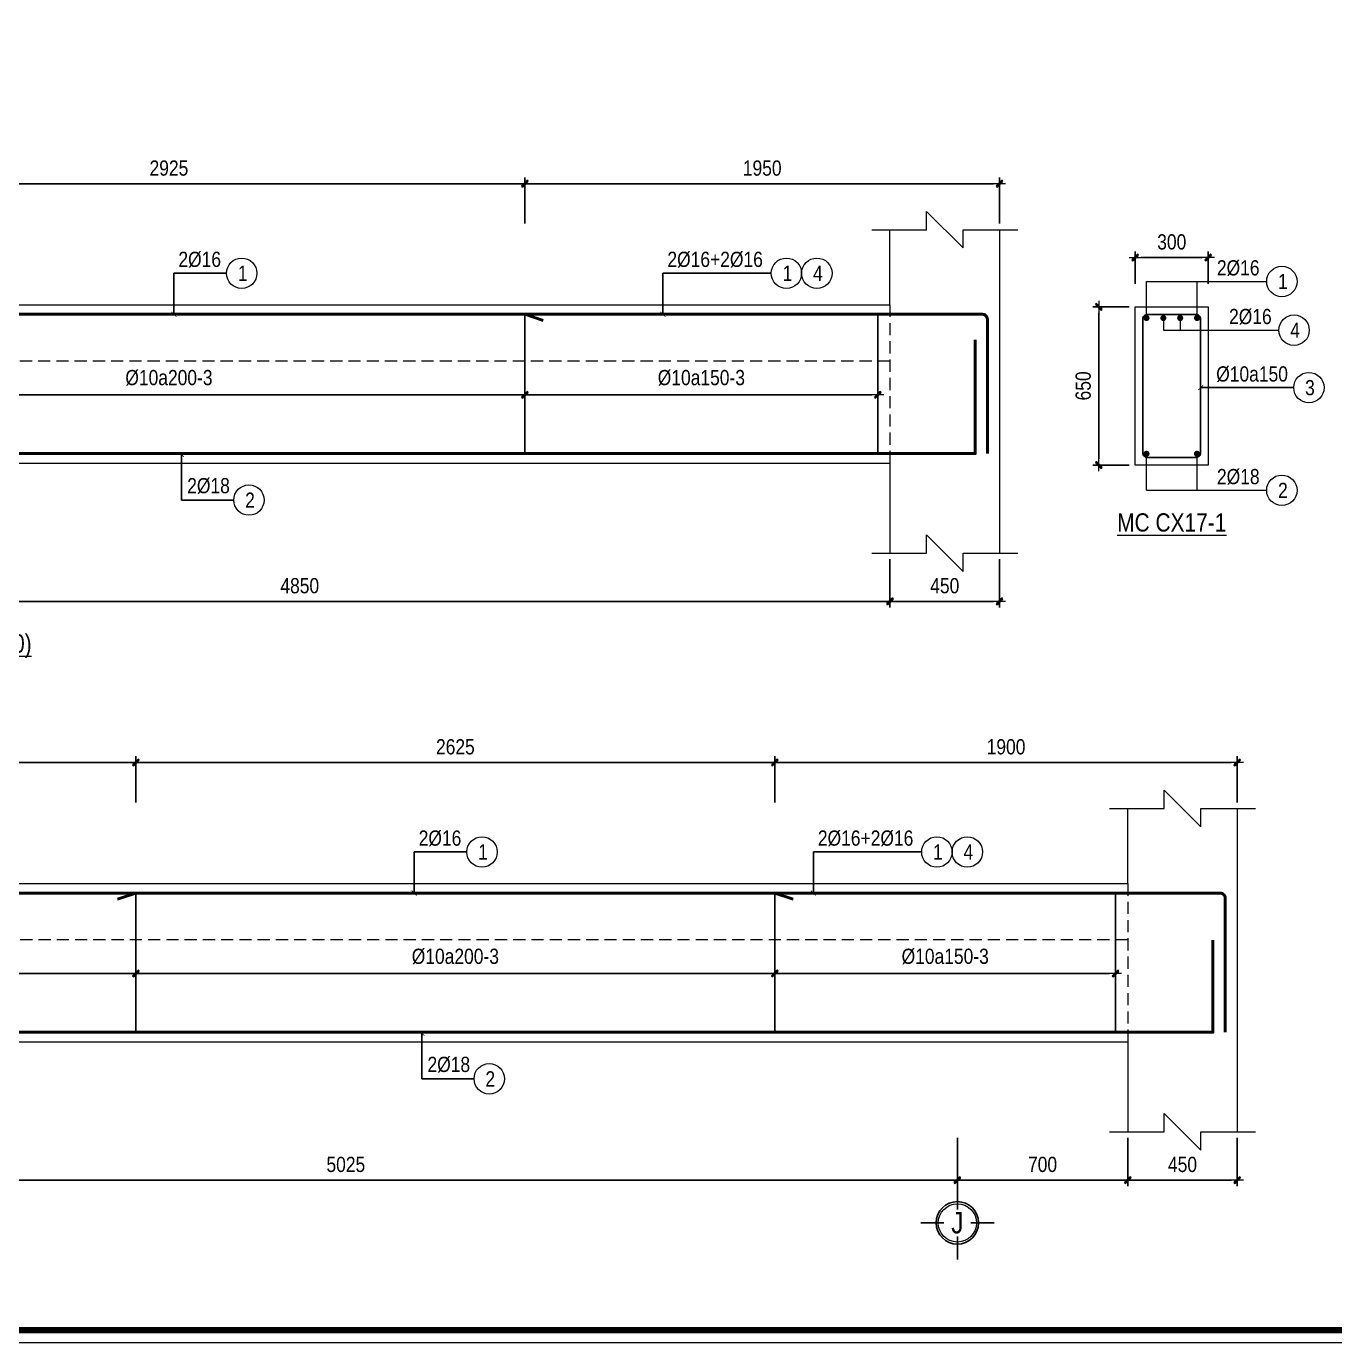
# Model space of a CAD drawing. Header units: millimetres. Extents: x 397144 to 8960116, y 345581 to 674207.
# Drawn here: x 4940909 to 4946285, y 602485 to 607892 of the extents above; entities that cross this region are included whole.
import ezdxf
from ezdxf.enums import TextEntityAlignment as Align
from ezdxf.xclip import XClip

# ---------------------------------------------------------------- set-up
doc = ezdxf.new("R2010")
doc.units = ezdxf.units.MM
doc.header["$XCLIPFRAME"] = 0
doc.header["$PDSIZE"] = -10
doc.linetypes.add('HIDDEN', pattern=[0.375, 0.25, -0.125])
doc.layers.get('0').update_dxf_attribs({"linetype": 'CONTINUOUS'})
doc.layers.get('Defpoints').update_dxf_attribs({"color": 12, "linetype": 'CONTINUOUS'})
for name, color, linetype, lineweight in [('2', 2, 'CONTINUOUS', 20), ('CDAI', 8, 'CONTINUOUS', 30), ('CTHEP', 2, 'CONTINUOUS', 50), ('DBAO', 3, 'CONTINUOUS', 20), ('DGIONG', 4, 'CONTINUOUS', 13), ('KTH', 150, 'CONTINUOUS', 5), ('Net khuat', 8, 'HIDDEN', 13), ('STICK', 1, 'CONTINUOUS', 9), ('TEXT', 7, 'CONTINUOUS', 15)]:
    doc.layers.add(name, color=color, linetype=linetype, lineweight=lineweight)
doc.layers.add('8', color=8, linetype='CONTINUOUS')
doc.styles.add('HELVECONDENSE', font='VHELVCN_0.TTF')
doc.styles.add('Star-HelCon', font='VHELVCN_0.TTF')
doc.styles.add('TTP-HelCon', font='VHELVCN_0.TTF')
doc.styles.add('VNI-HELVE-CONDENSE', font='VHELVCN_0.TTF')
doc.dimstyles.new('kc-25', dxfattribs={"dimtxt": 62.5, "dimasz": 20, "dimexe": 20, "dimexo": 50, "dimgap": 25, "dimtad": 3, "dimdec": 0, "dimzin": 0, "dimdsep": 46, "dimtxsty": 'VNI-HELVE-CONDENSE', "dimblk": 'DIM', "dimcen": 2.5, "dimclrd": 256, "dimclre": 154, "dimclrt": 7, "dimaunit": 1, "dimadec": 0, "dimazin": 0, "dimtfac": 1, "dimtdec": 0, "dimtix": 1, "dimtmove": 0, "dimatfit": 3, "dimldrblk": 'DOT', "dimfxl": 1, "dimtolj": 1, "dimtzin": 0, "dimarcsym": 0})
doc.dimstyles.new('TTP-25', dxfattribs={"dimscale": 25, "dimtxt": 2.5, "dimasz": 1, "dimexe": 1, "dimexo": 1, "dimgap": 0.09, "dimtad": 0, "dimdec": 4, "dimrnd": 5, "dimzin": 9, "dimdsep": 46, "dimtxsty": 'TTP-HelCon', "dimblk": 'Stick1', "dimcen": 0.09, "dimdle": 1.5, "dimclrd": 256, "dimclre": 256, "dimclrt": 7, "dimadec": 0, "dimazin": 0, "dimtfac": 1, "dimtdec": 4, "dimtmove": 0, "dimatfit": 3, "dimldrblk": '_ArchTick1', "dimfxl": 1, "dimtvp": 1, "dimtolj": 1, "dimtzin": 0, "dimarcsym": 0})

# ---------------------------------------------------------------- blocks, each defined once
blk = doc.blocks.new('Stick1')
at = {"layer": 'STICK'}
h = blk.add_hatch(color=256, dxfattribs=at)
edge = h.paths.add_edge_path()
edge.add_line((0.3, 0.5), (-0.5, -0.3))
edge.add_arc((-0.4, -0.4), 0.141, 135, 315)
edge.add_line((-0.3, -0.5), (0.5, 0.3))
edge.add_arc((0.4, 0.4), 0.141, 315, 495)
blk.add_line((1, 0), (-1, 0), dxfattribs=at)
blk.add_lwpolyline([(0.3, 0.5), (-0.5, -0.3, 1), (-0.3, -0.5), (0.5, 0.3, 1), (0.3, 0.5, 1)], format="xyb", dxfattribs=at)
blk = doc.blocks.new('*D586')
at = {"layer": 'Defpoints', "color": 0, "transparency": 16777216}
for p in [(4939709.7, 604868.4), (4939709.7, 604679.4), (4941359.7, 604679.4)]:
    blk.add_point(p, dxfattribs=at)
at = {"layer": 'KTH', "lineweight": -2, "transparency": 16777216}
for p, q in [((4939709.7, 604704.4), (4939709.7, 604893.4)), ((4941359.7, 604704.4), (4941359.7, 604893.4)), ((4941334.7, 604868.4), (4939734.7, 604868.4))]:
    blk.add_line(p, q, dxfattribs=at)
at = {"layer": 'KTH', "lineweight": -2, "transparency": 16777216, "xscale": 25, "yscale": 25, "zscale": 25, "rotation": 180}
blk.add_blockref('Stick1', (4939709.7, 604868.4), dxfattribs=at)
at = {"layer": 'KTH', "lineweight": -2, "transparency": 16777216, "xscale": 25, "yscale": 25, "zscale": 25}
blk.add_blockref('Stick1', (4941359.7, 604868.4), dxfattribs=at)
at = {"layer": 'KTH', "color": 7, "transparency": 16777216, "insert": (4940534.7, 604932.2), "char_height": 62.5, "attachment_point": 5, "style": 'TTP-HelCon'}
blk.add_mtext('\\A1;1650', dxfattribs=at)
blk = doc.blocks.new('_ArchTick1')
at = {"color": 0, "const_width": 3.81}
blk.add_lwpolyline([(-12.7, -12.7), (12.7, 12.7)], dxfattribs=at)
blk = doc.blocks.new('*D587')
at = {"layer": 'Defpoints', "color": 0, "transparency": 16777216}
for p in [(4943984.7, 604868.4), (4941359.7, 604679.4), (4943984.7, 604679.4)]:
    blk.add_point(p, dxfattribs=at)
at = {"layer": 'KTH', "lineweight": -2, "transparency": 16777216}
for p, q in [((4941359.7, 604704.4), (4941359.7, 604893.4)), ((4943984.7, 604704.4), (4943984.7, 604893.4)), ((4941384.7, 604868.4), (4943959.7, 604868.4))]:
    blk.add_line(p, q, dxfattribs=at)
at = {"layer": 'KTH', "lineweight": -2, "transparency": 16777216, "xscale": 25, "yscale": 25, "zscale": 25, "rotation": 180}
blk.add_blockref('Stick1', (4941359.7, 604868.4), dxfattribs=at)
at = {"layer": 'KTH', "lineweight": -2, "transparency": 16777216, "xscale": 25, "yscale": 25, "zscale": 25}
blk.add_blockref('Stick1', (4943984.7, 604868.4), dxfattribs=at)
at = {"layer": 'KTH', "color": 7, "transparency": 16777216, "insert": (4942672.2, 604932.2), "char_height": 62.5, "attachment_point": 5, "style": 'TTP-HelCon'}
blk.add_mtext('\\A1;2625', dxfattribs=at)
blk = doc.blocks.new('*D588')
at = {"layer": 'Defpoints', "color": 0, "transparency": 16777216}
for p in [(4945884.7, 604868.4), (4943984.7, 604679.4), (4945884.7, 604679.4)]:
    blk.add_point(p, dxfattribs=at)
at = {"layer": 'KTH', "lineweight": -2, "transparency": 16777216}
for p, q in [((4943984.7, 604704.4), (4943984.7, 604893.4)), ((4945884.7, 604704.4), (4945884.7, 604893.4)), ((4944009.7, 604868.4), (4945859.7, 604868.4))]:
    blk.add_line(p, q, dxfattribs=at)
at = {"layer": 'KTH', "lineweight": -2, "transparency": 16777216, "xscale": 25, "yscale": 25, "zscale": 25, "rotation": 180}
blk.add_blockref('Stick1', (4943984.7, 604868.4), dxfattribs=at)
at = {"layer": 'KTH', "lineweight": -2, "transparency": 16777216, "xscale": 25, "yscale": 25, "zscale": 25}
blk.add_blockref('Stick1', (4945884.7, 604868.4), dxfattribs=at)
at = {"layer": 'KTH', "color": 7, "transparency": 16777216, "insert": (4944934.7, 604932.2), "char_height": 62.5, "attachment_point": 5, "style": 'TTP-HelCon'}
blk.add_mtext('\\A1;1900', dxfattribs=at)
blk = doc.blocks.new('*D590')
at = {"layer": 'Defpoints', "color": 0, "transparency": 16777216}
for p in [(4939709.7, 603351), (4944734.7, 603271), (4939709.7, 603153)]:
    blk.add_point(p, dxfattribs=at)
at = {"layer": 'KTH', "lineweight": -2, "transparency": 16777216}
for p, q in [((4939709.7, 603326), (4939709.7, 603128)), ((4944734.7, 603246), (4944734.7, 603128)), ((4944709.7, 603153), (4939734.7, 603153))]:
    blk.add_line(p, q, dxfattribs=at)
at = {"layer": 'KTH', "lineweight": -2, "transparency": 16777216, "xscale": 25, "yscale": 25, "zscale": 25, "rotation": 180}
blk.add_blockref('Stick1', (4939709.7, 603153), dxfattribs=at)
at = {"layer": 'KTH', "lineweight": -2, "transparency": 16777216, "xscale": 25, "yscale": 25, "zscale": 25}
blk.add_blockref('Stick1', (4944734.7, 603153), dxfattribs=at)
at = {"layer": 'KTH', "color": 7, "transparency": 16777216, "insert": (4942222.2, 603216.9), "char_height": 62.5, "attachment_point": 5, "style": 'TTP-HelCon'}
blk.add_mtext('\\A1;5025', dxfattribs=at)
blk = doc.blocks.new('*D592')
at = {"layer": 'Defpoints', "color": 0, "transparency": 16777216}
for p in [(4944734.7, 603351), (4945434.7, 603351), (4944734.7, 603153)]:
    blk.add_point(p, dxfattribs=at)
at = {"layer": 'KTH', "lineweight": -2, "transparency": 16777216}
for p, q in [((4944734.7, 603326), (4944734.7, 603128)), ((4945434.7, 603326), (4945434.7, 603128)), ((4945409.7, 603153), (4944759.7, 603153))]:
    blk.add_line(p, q, dxfattribs=at)
at = {"layer": 'KTH', "lineweight": -2, "transparency": 16777216, "xscale": 25, "yscale": 25, "zscale": 25, "rotation": 180}
blk.add_blockref('Stick1', (4944734.7, 603153), dxfattribs=at)
at = {"layer": 'KTH', "lineweight": -2, "transparency": 16777216, "xscale": 25, "yscale": 25, "zscale": 25}
blk.add_blockref('Stick1', (4945434.7, 603153), dxfattribs=at)
at = {"layer": 'KTH', "color": 7, "transparency": 16777216, "insert": (4945084.7, 603216.9), "char_height": 62.5, "attachment_point": 5, "style": 'TTP-HelCon'}
blk.add_mtext('\\A1;700', dxfattribs=at)
blk = doc.blocks.new('*D593')
at = {"layer": 'Defpoints', "color": 0, "transparency": 16777216}
for p in [(4945434.7, 603351), (4945884.7, 603351), (4945884.7, 603153)]:
    blk.add_point(p, dxfattribs=at)
at = {"layer": 'KTH', "lineweight": -2, "transparency": 16777216}
for p, q in [((4945434.7, 603326), (4945434.7, 603128)), ((4945884.7, 603326), (4945884.7, 603128)), ((4945459.7, 603153), (4945859.7, 603153))]:
    blk.add_line(p, q, dxfattribs=at)
at = {"layer": 'KTH', "lineweight": -2, "transparency": 16777216, "xscale": 25, "yscale": 25, "zscale": 25, "rotation": 180}
blk.add_blockref('Stick1', (4945434.7, 603153), dxfattribs=at)
at = {"layer": 'KTH', "lineweight": -2, "transparency": 16777216, "xscale": 25, "yscale": 25, "zscale": 25}
blk.add_blockref('Stick1', (4945884.7, 603153), dxfattribs=at)
at = {"layer": 'KTH', "color": 7, "transparency": 16777216, "insert": (4945659.7, 603216.9), "char_height": 62.5, "attachment_point": 5, "style": 'TTP-HelCon'}
blk.add_mtext('\\A1;450', dxfattribs=at)
blk = doc.blocks.new('dau truc')
blk.add_circle((0, 0), 180)
at = {"layer": '8'}
for p, q in [((0, 127), (0, 345)), ((-127, 0), (-345, 0)), ((345, 0), (127, 0)), ((0, -345), (0, -127))]:
    blk.add_line(p, q, dxfattribs=at)
blk.add_circle((0, 0), 200, dxfattribs=at)
at = {"layer": 'TEXT', "style": 'HELVECONDENSE'}
blk.add_attdef('A', text='', height=233, dxfattribs=at).set_placement((0, 0), align=Align.MIDDLE)
blk = doc.blocks.new('*D595')
at = {"layer": 'Defpoints', "color": 0, "transparency": 16777216}
for p in [(4939607.9, 605727.9), (4944457.9, 605727.9), (4944457.9, 605529.9)]:
    blk.add_point(p, dxfattribs=at)
at = {"layer": 'KTH', "lineweight": -2, "transparency": 16777216}
for p, q in [((4939607.9, 605702.9), (4939607.9, 605504.9)), ((4944457.9, 605702.9), (4944457.9, 605504.9)), ((4939632.9, 605529.9), (4944432.9, 605529.9))]:
    blk.add_line(p, q, dxfattribs=at)
at = {"layer": 'KTH', "lineweight": -2, "transparency": 16777216, "xscale": 25, "yscale": 25, "zscale": 25, "rotation": 180}
blk.add_blockref('Stick1', (4939607.9, 605529.9), dxfattribs=at)
at = {"layer": 'KTH', "lineweight": -2, "transparency": 16777216, "xscale": 25, "yscale": 25, "zscale": 25}
blk.add_blockref('Stick1', (4944457.9, 605529.9), dxfattribs=at)
at = {"layer": 'KTH', "color": 7, "transparency": 16777216, "insert": (4942032.9, 605593.8), "char_height": 62.5, "attachment_point": 5, "style": 'TTP-HelCon'}
blk.add_mtext('\\A1;4850', dxfattribs=at)
blk = doc.blocks.new('*D597')
at = {"layer": 'Defpoints', "color": 0, "transparency": 16777216}
for p in [(4944457.9, 605727.9), (4944907.9, 605727.9), (4944457.9, 605529.9)]:
    blk.add_point(p, dxfattribs=at)
at = {"layer": 'KTH', "lineweight": -2, "transparency": 16777216}
for p, q in [((4944457.9, 605702.9), (4944457.9, 605504.9)), ((4944907.9, 605702.9), (4944907.9, 605504.9)), ((4944882.9, 605529.9), (4944482.9, 605529.9))]:
    blk.add_line(p, q, dxfattribs=at)
at = {"layer": 'KTH', "lineweight": -2, "transparency": 16777216, "xscale": 25, "yscale": 25, "zscale": 25, "rotation": 180}
blk.add_blockref('Stick1', (4944457.9, 605529.9), dxfattribs=at)
at = {"layer": 'KTH', "lineweight": -2, "transparency": 16777216, "xscale": 25, "yscale": 25, "zscale": 25}
blk.add_blockref('Stick1', (4944907.9, 605529.9), dxfattribs=at)
at = {"layer": 'KTH', "color": 7, "transparency": 16777216, "insert": (4944682.9, 605593.8), "char_height": 62.5, "attachment_point": 5, "style": 'TTP-HelCon'}
blk.add_mtext('\\A1;450', dxfattribs=at)
blk = doc.blocks.new('*D601')
at = {"layer": 'Defpoints', "color": 0, "transparency": 16777216}
for p in [(4940032.9, 607245.3), (4940032.9, 607056.3), (4942957.9, 607056.3)]:
    blk.add_point(p, dxfattribs=at)
at = {"layer": 'KTH', "lineweight": -2, "transparency": 16777216}
for p, q in [((4940032.9, 607081.3), (4940032.9, 607270.3)), ((4942957.9, 607081.3), (4942957.9, 607270.3)), ((4942932.9, 607245.3), (4940057.9, 607245.3))]:
    blk.add_line(p, q, dxfattribs=at)
at = {"layer": 'KTH', "lineweight": -2, "transparency": 16777216, "xscale": 25, "yscale": 25, "zscale": 25, "rotation": 180}
blk.add_blockref('Stick1', (4940032.9, 607245.3), dxfattribs=at)
at = {"layer": 'KTH', "lineweight": -2, "transparency": 16777216, "xscale": 25, "yscale": 25, "zscale": 25}
blk.add_blockref('Stick1', (4942957.9, 607245.3), dxfattribs=at)
at = {"layer": 'KTH', "color": 7, "transparency": 16777216, "insert": (4941495.4, 607309.1), "char_height": 62.5, "attachment_point": 5, "style": 'TTP-HelCon'}
blk.add_mtext('\\A1;2925', dxfattribs=at)
blk = doc.blocks.new('*D602')
at = {"layer": 'Defpoints', "color": 0, "transparency": 16777216}
for p in [(4942957.9, 607245.3), (4942957.9, 607056.3), (4944907.9, 607056.3)]:
    blk.add_point(p, dxfattribs=at)
at = {"layer": 'KTH', "lineweight": -2, "transparency": 16777216}
for p, q in [((4942957.9, 607081.3), (4942957.9, 607270.3)), ((4944907.9, 607081.3), (4944907.9, 607270.3)), ((4944882.9, 607245.3), (4942982.9, 607245.3))]:
    blk.add_line(p, q, dxfattribs=at)
at = {"layer": 'KTH', "lineweight": -2, "transparency": 16777216, "xscale": 25, "yscale": 25, "zscale": 25, "rotation": 180}
blk.add_blockref('Stick1', (4942957.9, 607245.3), dxfattribs=at)
at = {"layer": 'KTH', "lineweight": -2, "transparency": 16777216, "xscale": 25, "yscale": 25, "zscale": 25}
blk.add_blockref('Stick1', (4944907.9, 607245.3), dxfattribs=at)
at = {"layer": 'KTH', "color": 7, "transparency": 16777216, "insert": (4943932.9, 607309.1), "char_height": 62.5, "attachment_point": 5, "style": 'TTP-HelCon'}
blk.add_mtext('\\A1;1950', dxfattribs=at)
blk = doc.blocks.new('*D604')
at = {"layer": 'Defpoints', "color": 0, "transparency": 16777216}
for p in [(4942957.9, 606451.9), (4944407.9, 606447.9), (4942957.9, 606377.9)]:
    blk.add_point(p, dxfattribs=at)
at = {"layer": 'KTH', "lineweight": -2, "transparency": 16777216}
for p, q in [((4942957.9, 606426.9), (4942957.9, 606352.9)), ((4944407.9, 606422.9), (4944407.9, 606352.9)), ((4944382.9, 606377.9), (4942982.9, 606377.9))]:
    blk.add_line(p, q, dxfattribs=at)
at = {"layer": 'KTH', "lineweight": -2, "transparency": 16777216, "xscale": 25, "yscale": 25, "zscale": 25, "rotation": 180}
blk.add_blockref('Stick1', (4942957.9, 606377.9), dxfattribs=at)
at = {"layer": 'KTH', "lineweight": -2, "transparency": 16777216, "xscale": 25, "yscale": 25, "zscale": 25}
blk.add_blockref('Stick1', (4944407.9, 606377.9), dxfattribs=at)
at = {"layer": 'KTH', "color": 7, "transparency": 16777216, "insert": (4943682.9, 606447.8), "char_height": 62.5, "attachment_point": 5, "style": 'TTP-HelCon'}
blk.add_mtext('\\A1;Þ10a150-3', dxfattribs=at)
blk = doc.blocks.new('*D605')
at = {"layer": 'Defpoints', "color": 0, "transparency": 16777216}
for p in [(4940032.9, 606451.9), (4942957.9, 606451.9), (4942957.9, 606377.9)]:
    blk.add_point(p, dxfattribs=at)
at = {"layer": 'KTH', "lineweight": -2, "transparency": 16777216}
for p, q in [((4940032.9, 606426.9), (4940032.9, 606352.9)), ((4942957.9, 606426.9), (4942957.9, 606352.9)), ((4940057.9, 606377.9), (4942932.9, 606377.9))]:
    blk.add_line(p, q, dxfattribs=at)
at = {"layer": 'KTH', "lineweight": -2, "transparency": 16777216, "xscale": 25, "yscale": 25, "zscale": 25, "rotation": 180}
blk.add_blockref('Stick1', (4940032.9, 606377.9), dxfattribs=at)
at = {"layer": 'KTH', "lineweight": -2, "transparency": 16777216, "xscale": 25, "yscale": 25, "zscale": 25}
blk.add_blockref('Stick1', (4942957.9, 606377.9), dxfattribs=at)
at = {"layer": 'KTH', "color": 7, "transparency": 16777216, "insert": (4941495.4, 606447.8), "char_height": 62.5, "attachment_point": 5, "style": 'TTP-HelCon'}
blk.add_mtext('\\A1;Þ10a200-3', dxfattribs=at)
blk = doc.blocks.new('DIM')
h = blk.add_hatch(color=1)
h.paths.add_polyline_path([(0.49, 0.29, 1), (0.29, 0.49), (-0.19, 0), (0.19, 0)])
h.paths.add_polyline_path([(0.19, 0), (-0.19, 0), (-0.49, -0.29, 1), (-0.29, -0.49)])
at = {"color": 9}
for p, q in [((-0.19, 0), (-1.5, 0)), ((0.19, 0), (1.5, 0))]:
    blk.add_line(p, q, dxfattribs=at)
at = {"color": 1}
for p, q in [((-0.49, -0.29), (0.29, 0.49)), ((-0.29, -0.49), (0.49, 0.29)), ((-0.19, 0), (0.19, 0))]:
    blk.add_line(p, q, dxfattribs=at)
blk.add_arc((-0.39, -0.39), 0.138, 135, 315, dxfattribs=at)
blk = doc.blocks.new('*D608')
at = {"layer": 'Defpoints', "color": 0, "transparency": 16777216}
for p in [(4943984.7, 604075), (4945384.7, 604058.5), (4943984.7, 604001)]:
    blk.add_point(p, dxfattribs=at)
at = {"layer": 'KTH', "lineweight": -2, "transparency": 16777216}
for p, q in [((4943984.7, 604050), (4943984.7, 603976)), ((4945384.7, 604033.5), (4945384.7, 603976)), ((4945359.7, 604001), (4944009.7, 604001))]:
    blk.add_line(p, q, dxfattribs=at)
at = {"layer": 'KTH', "lineweight": -2, "transparency": 16777216, "xscale": 25, "yscale": 25, "zscale": 25, "rotation": 180}
blk.add_blockref('Stick1', (4943984.7, 604001), dxfattribs=at)
at = {"layer": 'KTH', "lineweight": -2, "transparency": 16777216, "xscale": 25, "yscale": 25, "zscale": 25}
blk.add_blockref('Stick1', (4945384.7, 604001), dxfattribs=at)
at = {"layer": 'KTH', "color": 7, "transparency": 16777216, "insert": (4944684.7, 604070.9), "char_height": 62.5, "attachment_point": 5, "style": 'TTP-HelCon'}
blk.add_mtext('\\A1;Þ10a150-3', dxfattribs=at)
blk = doc.blocks.new('*D609')
at = {"layer": 'Defpoints', "color": 0, "transparency": 16777216}
for p in [(4941359.7, 604075), (4943984.7, 604075), (4943984.7, 604001)]:
    blk.add_point(p, dxfattribs=at)
at = {"layer": 'KTH', "lineweight": -2, "transparency": 16777216}
for p, q in [((4941359.7, 604050), (4941359.7, 603976)), ((4943984.7, 604050), (4943984.7, 603976)), ((4941384.7, 604001), (4943959.7, 604001))]:
    blk.add_line(p, q, dxfattribs=at)
at = {"layer": 'KTH', "lineweight": -2, "transparency": 16777216, "xscale": 25, "yscale": 25, "zscale": 25, "rotation": 180}
blk.add_blockref('Stick1', (4941359.7, 604001), dxfattribs=at)
at = {"layer": 'KTH', "lineweight": -2, "transparency": 16777216, "xscale": 25, "yscale": 25, "zscale": 25}
blk.add_blockref('Stick1', (4943984.7, 604001), dxfattribs=at)
at = {"layer": 'KTH', "color": 7, "transparency": 16777216, "insert": (4942672.2, 604070.9), "char_height": 62.5, "attachment_point": 5, "style": 'TTP-HelCon'}
blk.add_mtext('\\A1;Þ10a200-3', dxfattribs=at)
blk = doc.blocks.new('*D610')
at = {"layer": 'Defpoints', "color": 0, "transparency": 16777216}
for p in [(4941359.7, 604075), (4939759.7, 604058.5), (4941359.7, 604001)]:
    blk.add_point(p, dxfattribs=at)
at = {"layer": 'KTH', "lineweight": -2, "transparency": 16777216}
for p, q in [((4939759.7, 604033.5), (4939759.7, 603976)), ((4941359.7, 604050), (4941359.7, 603976)), ((4939784.7, 604001), (4941334.7, 604001))]:
    blk.add_line(p, q, dxfattribs=at)
at = {"layer": 'KTH', "lineweight": -2, "transparency": 16777216, "xscale": 25, "yscale": 25, "zscale": 25, "rotation": 180}
blk.add_blockref('Stick1', (4939759.7, 604001), dxfattribs=at)
at = {"layer": 'KTH', "lineweight": -2, "transparency": 16777216, "xscale": 25, "yscale": 25, "zscale": 25}
blk.add_blockref('Stick1', (4941359.7, 604001), dxfattribs=at)
at = {"layer": 'KTH', "color": 7, "transparency": 16777216, "insert": (4940559.7, 604070.9), "char_height": 62.5, "attachment_point": 5, "style": 'TTP-HelCon'}
blk.add_mtext('\\A1;Þ10a150-3', dxfattribs=at)
blk = doc.blocks.new('CHG_XX_Khung ten')
blk.add_lwpolyline([(15, 579), (826, 579), (826, 15), (15, 15)], close=True)
at = {"color": 4, "linetype": 'Continuous', "const_width": 1}
blk.add_lwpolyline([(17, 577), (824, 577), (824, 17), (17, 17)], close=True, dxfattribs=at)
blk = doc.blocks.new('*D1107')
at = {"layer": 'Defpoints', "color": 0, "ltscale": 500, "transparency": 16777216}
for p in [(4945465.5, 606942.1), (4945465.5, 606808.8), (4945765.5, 606808.8)]:
    blk.add_point(p, dxfattribs=at)
at = {"layer": 'KTH', "lineweight": -2, "ltscale": 500, "transparency": 16777216}
for p, q in [((4945465.5, 606833.8), (4945465.5, 606967.1)), ((4945740.5, 606942.1), (4945490.5, 606942.1)), ((4945765.5, 606833.8), (4945765.5, 606967.1))]:
    blk.add_line(p, q, dxfattribs=at)
at = {"layer": 'KTH', "lineweight": -2, "ltscale": 500, "transparency": 16777216, "xscale": 25, "yscale": 25, "zscale": 25, "rotation": 180}
blk.add_blockref('Stick1', (4945465.5, 606942.1), dxfattribs=at)
at = {"layer": 'KTH', "lineweight": -2, "ltscale": 500, "transparency": 16777216, "xscale": 25, "yscale": 25, "zscale": 25}
blk.add_blockref('Stick1', (4945765.5, 606942.1), dxfattribs=at)
at = {"layer": 'KTH', "color": 7, "ltscale": 500, "transparency": 16777216, "insert": (4945615.5, 607005.9), "char_height": 62.5, "attachment_point": 5, "style": 'TTP-HelCon'}
blk.add_mtext('\\A1;300', dxfattribs=at)
blk = doc.blocks.new('*D1108')
at = {"layer": 'Defpoints', "color": 0, "ltscale": 500, "transparency": 16777216}
for p in [(4945465.5, 606739.8), (4945315.7, 606089.8), (4945465.5, 606089.8)]:
    blk.add_point(p, dxfattribs=at)
at = {"layer": 'KTH', "lineweight": -2, "ltscale": 500, "transparency": 16777216}
for p, q in [((4945440.5, 606739.8), (4945290.7, 606739.8)), ((4945315.7, 606714.8), (4945315.7, 606114.8)), ((4945440.5, 606089.8), (4945290.7, 606089.8))]:
    blk.add_line(p, q, dxfattribs=at)
at = {"layer": 'KTH', "lineweight": -2, "ltscale": 500, "transparency": 16777216, "xscale": 25, "yscale": 25, "zscale": 25}
for p, rotation in [((4945315.7, 606739.8), 90), ((4945315.7, 606089.8), 270)]:
    blk.add_blockref('Stick1', p, dxfattribs=dict(at, rotation=rotation))
at = {"layer": 'KTH', "color": 7, "ltscale": 500, "transparency": 16777216, "insert": (4945251.9, 606414.8), "char_height": 62.5, "attachment_point": 5, "rotation": 90, "style": 'TTP-HelCon'}
blk.add_mtext('\\A1;650', dxfattribs=at)
blk = doc.blocks.new('*D1580')
at = {"layer": 'Defpoints', "color": 0, "transparency": 16777216}
for p in [(5065356.6, 546114.4), (5075456.6, 546114.4), (5075456.6, 545916.4)]:
    blk.add_point(p, dxfattribs=at)
at = {"layer": 'KTH', "lineweight": -2, "transparency": 16777216}
for p, q in [((5065356.6, 546089.4), (5065356.6, 545891.4)), ((5075456.6, 546089.4), (5075456.6, 545891.4)), ((5065381.6, 545916.4), (5075431.6, 545916.4))]:
    blk.add_line(p, q, dxfattribs=at)
at = {"layer": 'KTH', "lineweight": -2, "transparency": 16777216, "xscale": 25, "yscale": 25, "zscale": 25, "rotation": 180}
blk.add_blockref('Stick1', (5065356.6, 545916.4), dxfattribs=at)
at = {"layer": 'KTH', "lineweight": -2, "transparency": 16777216, "xscale": 25, "yscale": 25, "zscale": 25}
blk.add_blockref('Stick1', (5075456.6, 545916.4), dxfattribs=at)
at = {"layer": 'KTH', "color": 7, "transparency": 16777216, "insert": (5070406.6, 545980.3), "char_height": 62.5, "attachment_point": 5, "style": 'TTP-HelCon'}
blk.add_mtext('\\A1;10100', dxfattribs=at)
blk = doc.blocks.new('*D1582')
at = {"layer": 'Defpoints', "color": 0, "transparency": 16777216}
for p in [(5091456.6, 546114.4), (5081956.6, 546013.3), (5091456.6, 545916.4)]:
    blk.add_point(p, dxfattribs=at)
at = {"layer": 'KTH', "lineweight": -2, "transparency": 16777216}
for p, q in [((5091456.6, 546089.4), (5091456.6, 545891.4)), ((5081956.6, 545988.3), (5081956.6, 545891.4)), ((5081981.6, 545916.4), (5091431.6, 545916.4))]:
    blk.add_line(p, q, dxfattribs=at)
at = {"layer": 'KTH', "lineweight": -2, "transparency": 16777216, "xscale": 25, "yscale": 25, "zscale": 25, "rotation": 180}
blk.add_blockref('Stick1', (5081956.6, 545916.4), dxfattribs=at)
at = {"layer": 'KTH', "lineweight": -2, "transparency": 16777216, "xscale": 25, "yscale": 25, "zscale": 25}
blk.add_blockref('Stick1', (5091456.6, 545916.4), dxfattribs=at)
at = {"layer": 'KTH', "color": 7, "transparency": 16777216, "insert": (5086706.6, 545980.3), "char_height": 62.5, "attachment_point": 5, "style": 'TTP-HelCon'}
blk.add_mtext('\\A1;9500', dxfattribs=at)
blk = doc.blocks.new('CX26')
at = {"layer": 'CTHEP'}
blk.add_line((5058990.32788, 546786.46273), (5097842.02123, 546786.41461), dxfattribs=at)
for points in [[(5098025.38601, 546467.2151), (5098025.38601, 547095.40231), (5058836.60282, 547095.46705), (5058836.60282, 546469.20456)], [(5058871.81958, 546849.86797), (5058871.81958, 546473.47789), (5058871.81958, 546473.47789), (5059405.47064, 546473.45484), (5065606.60282, 546473.42655), (5066180.64833, 546473.42466), (5097991.31059, 546473.40252), (5097991.31059, 546996.27803)]]:
    blk.add_lwpolyline(points, dxfattribs=at)
at = {"layer": 'DBAO'}
for points in [[(5090956.60421, 546434.3673), (5098055.38602, 546434.35991), (5098055.38602, 547134.35662), (5065754.50907, 547134.40146)], [(5066206.60421, 546434.39867), (5074806.60282, 546434.38891)]]:
    blk.add_lwpolyline(points, dxfattribs=at)
at = {"layer": 'Net khuat', "ltscale": 200}
blk.add_lwpolyline([(5058806.60282, 546904.47786), (5098055.38602, 546904.47786)], dxfattribs=at)
at = {"layer": 'KTH'}
for base, p1, p2, picture, middle in [((5075456.60281, 545916.41758), (5065356.60281, 546114.40058), (5075456.60281, 546114.40058), '*D1580', (5070406.60281, 545980.25091)), ((5091456.60281, 545916.41758), (5081956.60281, 546013.26876), (5091456.60281, 546114.40058), '*D1582', (5086706.60281, 545980.25091))]:
    dim = blk.add_linear_dim(base=base, p1=p1, p2=p2, angle=180, dimstyle='TTP-25', override={"dimtmove": 1}, dxfattribs=at)
    dim.commit()
    dim.dimension.update_dxf_attribs({"geometry": picture, "text_midpoint": middle})

msp = doc.modelspace()

# ---------------------------------------------------------------- linework, layer by layer
at = {"layer": 'CDAI', "ltscale": 52.5}
for p, q in [((4942957.87674, 606712.92054), (4942957.87674, 606132.92054)), ((4944407.87674, 606712.92054), (4944407.87674, 606132.92054)), ((4941359.73212, 604336.00344), (4941359.73212, 603756.00344)), ((4943984.73212, 604336.00344), (4943984.73212, 603756.00344)), ((4945384.73212, 604336.00344), (4945384.73212, 603756.00344))]:
    msp.add_line(p, q, dxfattribs=at)
at = {"layer": 'CTHEP'}
for p, q in [((4943032.87674, 606683.92054), (4942957.87674, 606708.92054)), ((4941284.73212, 604307.00344), (4941359.73212, 604332.00344)), ((4944059.73212, 604307.00344), (4943984.73212, 604332.00344))]:
    msp.add_line(p, q, dxfattribs=at)
for points in [[(4944857.87674, 606137.18032), (4944857.87674, 606137.18032), (4944857.87674, 606688.92054, 0.4142135624), (4944837.87674, 606708.92054), (4933222.87674, 606708.92054, 0.414213562), (4933202.87674, 606688.92054), (4933202.87674, 606140.52539), (4933202.87674, 606140.52539)], [(4945834.73212, 603759.95145), (4945834.73212, 603759.95145), (4945834.73212, 604312.00344, 0.4142135624), (4945814.73212, 604332.00344), (4933149.73176, 604332.00344, 0.414213562), (4933129.73176, 604312.00344), (4933129.73176, 603755.87143), (4933129.73176, 603755.87143)], [(4933177.37712, 604159.28091), (4933177.37712, 604159.28091), (4933177.37712, 603780.00344, 0.414213562), (4933197.37712, 603760.00344), (4945784.73212, 603760.00344), (4945784.73212, 604137.73035)]]:
    msp.add_lwpolyline(points, format="xyb", dxfattribs=at)
msp.add_lwpolyline([(4933257.87674, 606564.95469), (4933257.87674, 606136.92054), (4944807.87674, 606136.92054), (4944807.87674, 606603.63208)], dxfattribs=at)
at = {"layer": 'DBAO'}
for points in [[(4938532.87674, 606747.92054), (4944457.87674, 606747.92054), (4944457.87674, 607056.31489)], [(4944907.87674, 607056.31489), (4944907.87674, 606747.92054), (4944907.87674, 606747.92054), (4944907.87674, 606097.92054), (4944907.87674, 606097.92054), (4944907.87674, 605727.92054)], [(4938532.87674, 606097.92054), (4944457.87674, 606097.92054), (4944457.87674, 605727.92054)], [(4939709.73212, 604371.00344), (4945434.73212, 604371.00344), (4945434.73212, 604679.39778)], [(4945884.73212, 604679.39778), (4945884.73212, 604371.00344), (4945884.73212, 604371.00344), (4945884.73212, 603721.00344), (4945884.73212, 603721.00344), (4945884.73212, 603351.00344)], [(4939709.73212, 603721.00344), (4945434.73212, 603721.00344), (4945434.73212, 603351.00344)]]:
    msp.add_lwpolyline(points, dxfattribs=at)
at = {"layer": 'DGIONG'}
for points in [[(4944382.87674, 607056.31489), (4944607.87674, 607056.31489), (4944607.87674, 607131.31489), (4944757.87674, 606981.31489), (4944757.87674, 607056.31489), (4944982.87674, 607056.31489)], [(4944382.87674, 605727.92054), (4944607.87674, 605727.92054), (4944607.87674, 605802.92054), (4944757.87674, 605652.92054), (4944757.87674, 605727.92054), (4944982.87674, 605727.92054)], [(4945359.73212, 604679.39778), (4945584.73212, 604679.39778), (4945584.73212, 604754.39778), (4945734.73212, 604604.39778), (4945734.73212, 604679.39778), (4945959.73212, 604679.39778)], [(4945359.73212, 603351.00344), (4945584.73212, 603351.00344), (4945584.73212, 603426.00344), (4945734.73212, 603276.00344), (4945734.73212, 603351.00344), (4945959.73212, 603351.00344)]]:
    msp.add_lwpolyline(points, dxfattribs=at)
for centre in [(4941794.42516, 606877.42965), (4944032.41236, 606877.42965), (4944157.41236, 606877.42965), (4941824.28626, 605945.87629)]:
    msp.add_circle(centre, 62.5, dxfattribs=at)
at = {"layer": 'Net khuat', "ltscale": 200}
for p, q in [((4944457.87674, 606747.92054), (4944457.87674, 606097.92054)), ((4945434.73212, 604371.00344), (4945434.73212, 603721.00344)), ((4933534.73176, 604141.00344), (4945434.73212, 604141.00344))]:
    msp.add_line(p, q, dxfattribs=at)
msp.add_lwpolyline([(4933157.87674, 606397.92054), (4933157.87674, 606097.92054), (4933457.87674, 606097.92054), (4933457.87674, 606517.92054), (4944457.87674, 606517.92054)], dxfattribs=at)

# ---------------------------------------------------------------- block references
at = {"layer": '2', "ltscale": 300}
ref = msp.add_blockref('dau truc', (4944734.73196, 602977.16103), dxfattribs=dict(at, xscale=0.4367131292819977, yscale=0.4367131292819977, zscale=0.4367131292819977))
ref.add_attrib('A', 'J', dxfattribs={"layer": 'TEXT', "height": 87.5, "style": 'HELVECONDENSE'}).set_placement((4944734.73196, 602977.16103), align=Align.MIDDLE)
at = {"layer": 'DBAO'}
ref = msp.add_blockref('CX26', (-120320.37871, 60785.45379), dxfattribs=at)
XClip(ref).set_block_clipping_path([(5074603.142418419, 545492.2473826082), (5091611.0635461612, 547795.0708696508)])
ref = msp.add_blockref('CX26', (-135878.29327, 58168.15446), dxfattribs=at)
XClip(ref).set_block_clipping_path([(5090171.0336859869, 545477.3242874676), (5098160.3624165934, 547795.0708696508)])

# ---------------------------------------------------------------- texts
at = {"layer": 'TEXT', "style": 'TTP-HelCon'}
for s, p in [('2Þ16', (4941534.30128, 606903.2826)), ('2Þ16+2Þ16', (4943543.41034, 606903.2826)), ('2Þ18', (4941570.47839, 605973.77334))]:
    msp.add_text(s, height=62.5, dxfattribs=at).set_placement(p)
at = {"layer": 'TEXT', "style": 'Star-HelCon'}
for s, p in [('1', (4941798.59183, 606877.42965)), ('1', (4944036.57903, 606877.42965)), ('4', (4944161.57903, 606877.42965)), ('2', (4941828.45292, 605945.87629))]:
    msp.add_text(s, height=62.5, dxfattribs=at).set_placement(p, align=Align.MIDDLE)
at = {"layer": 'TEXT', "style": 'TTP-HelCon'}
msp.add_text('%%UDT1-CX-17(300x650/600)', height=75, dxfattribs=at).set_placement((4940437.19005, 605319.15011), align=Align.CENTER)

# ---------------------------------------------------------------- dimensions: what is measured, and where the dimension line sits
at = {"layer": 'KTH'}
for base, p1, p2, picture, middle in [((4940032.87674, 607245.31489), (4942957.87674, 607056.31489), (4940032.87674, 607056.31489), '*D601', (4941495.37674, 607309.14822)), ((4942957.87674, 607245.31489), (4944907.87674, 607056.31489), (4942957.87674, 607056.31489), '*D602', (4943932.87674, 607309.14822)), ((4944457.87674, 605529.94268), (4944907.87674, 605727.92054), (4944457.87674, 605727.92054), '*D597', (4944682.87674, 605593.77601)), ((4939709.73212, 604868.39778), (4941359.73212, 604679.39778), (4939709.73212, 604679.39778), '*D586', (4940534.73212, 604932.23111)), ((4939709.73212, 603153.02557), (4944734.73196, 603271.02557), (4939709.73212, 603351.00344), '*D590', (4942222.23204, 603216.8589)), ((4944734.73196, 603153.02557), (4945434.73212, 603351.00344), (4944734.73196, 603351.00344), '*D592', (4945084.73204, 603216.8589))]:
    dim = msp.add_linear_dim(base=base, p1=p1, p2=p2, dimstyle='TTP-25', override={"dimtmove": 1}, dxfattribs=at)
    dim.commit()
    dim.dimension.update_dxf_attribs({"geometry": picture, "text_midpoint": middle})
for base, p1, p2, text, picture, middle in [((4942957.87674, 606377.90736), (4940032.87674, 606451.90737), (4942957.87674, 606451.90737), 'Þ10a200-3', '*D605', (4941495.37674, 606447.82403)), ((4941359.73212, 604000.99026), (4939759.73212, 604058.46361), (4941359.73212, 604074.99027), 'Þ10a150-3', '*D610', (4940559.73212, 604070.90692)), ((4943984.73249, 604000.99026), (4941359.73212, 604074.99027), (4943984.73249, 604074.99027), 'Þ10a200-3', '*D609', (4942672.23231, 604070.90692))]:
    dim = msp.add_linear_dim(base=base, p1=p1, p2=p2, text=text, dimstyle='TTP-25', override={"dimtmove": 1}, dxfattribs=at)
    dim.commit()
    dim.dimension.update_dxf_attribs({"geometry": picture, "text_midpoint": middle})
for base, p1, p2, picture, middle in [((4942957.87674, 606377.90736), (4944407.87674, 606447.92054), (4942957.87674, 606451.90737), '*D604', (4943682.87674, 606447.82403)), ((4943984.73249, 604000.99026), (4945384.73249, 604058.46361), (4943984.73249, 604074.99027), '*D608', (4944684.73249, 604070.90692))]:
    dim = msp.add_linear_dim(base=base, p1=p1, p2=p2, angle=180, text='Þ10a150-3', dimstyle='TTP-25', override={"dimtmove": 1}, dxfattribs=at)
    dim.commit()
    dim.dimension.update_dxf_attribs({"geometry": picture, "text_midpoint": middle})
for base, p1, p2, picture, middle in [((4944457.87674, 605529.94268), (4939607.87674, 605727.92054), (4944457.87674, 605727.92054), '*D595', (4942032.87674, 605593.77601)), ((4943984.73212, 604868.39778), (4941359.73212, 604679.39778), (4943984.73212, 604679.39778), '*D587', (4942672.23212, 604932.23111)), ((4945884.73212, 604868.39778), (4943984.73212, 604679.39778), (4945884.73212, 604679.39778), '*D588', (4944934.73212, 604932.23111)), ((4945884.73212, 603153.02557), (4945434.73212, 603351.00344), (4945884.73212, 603351.00344), '*D593', (4945659.73212, 603216.8589))]:
    dim = msp.add_linear_dim(base=base, p1=p1, p2=p2, angle=180, dimstyle='TTP-25', override={"dimtmove": 1}, dxfattribs=at)
    dim.commit()
    dim.dimension.update_dxf_attribs({"geometry": picture, "text_midpoint": middle})

# ---------------------------------------------------------------- leaders
at = {"layer": 'DGIONG'}
for points in [[(4941515.78951, 606708.92054), (4941515.78924, 606877.42965), (4941731.92516, 606877.42965)], [(4943524.89857, 606708.92054), (4943524.8983, 606877.42965), (4943969.91236, 606877.42965)], [(4941547.46662, 606132.92054), (4941547.46636, 605945.87629), (4941761.78626, 605945.87629)]]:
    msp.add_leader(points, dimstyle='kc-25', override={"dimtad": 0, "dimldrblk": 'ArchTick', "dimfxl": 100, "dimarcsym": 1}, dxfattribs=at)

# ---------------------------------------------------------------- next in the draw order: block references
at = {"layer": 'KTH', "ltscale": 0.8, "xscale": 25.92478421702978, "yscale": 25.92478421702978, "zscale": 25.92478421702978}
msp.add_blockref('CHG_XX_Khung ten', (4931850.59969, 602096.26671), dxfattribs=at)

# ---------------------------------------------------------------- next in the draw order: linework, layer by layer
at = {"layer": 'CDAI'}
msp.add_lwpolyline([(4945515.5262, 606708.55509), (4945715.5262, 606708.55509, -0.4142135624), (4945734.2762, 606689.80509), (4945734.2762, 606139.80509, -0.4142135624), (4945715.5262, 606121.05509), (4945515.5262, 606121.05509, -0.4142135624), (4945496.7762, 606139.80509), (4945496.7762, 606689.80509, -0.4142135624)], format="xyb", close=True, dxfattribs=at)
at = {"layer": 'CTHEP', "const_width": 12.5}
for points in [[(4945505.5262, 606693.55509, 1), (4945518.0262, 606693.55509, 1)], [(4945574.69287, 606693.55509, 1), (4945587.19287, 606693.55509, 1)], [(4945643.85954, 606693.55509, 1), (4945656.35954, 606693.55509, 1)], [(4945713.0262, 606693.55509, 1), (4945725.5262, 606693.55509, 1)], [(4945505.5262, 606136.05509, 1), (4945518.0262, 606136.05509, 1)], [(4945713.0262, 606136.05509, 1), (4945725.5262, 606136.05509, 1)]]:
    msp.add_lwpolyline(points, format="xyb", close=True, dxfattribs=at)
at = {"layer": 'DBAO', "flags": 128}
for points in [[(4945465.5262, 606739.80509), (4945765.5262, 606739.80509)], [(4945765.5262, 606739.80509), (4945765.5262, 606089.80509), (4945465.5262, 606089.80509), (4945465.5262, 606739.80509)]]:
    msp.add_lwpolyline(points, dxfattribs=at)
at = {"layer": 'DGIONG'}
for p, q in [((4945511.7762, 606693.55509), (4945511.7762, 606843.55509)), ((4945511.7762, 606843.55509), (4946005.5262, 606843.55509)), ((4945719.2762, 606693.55509), (4945719.2762, 606843.55509)), ((4945580.94287, 606693.55509), (4945580.94287, 606643.55509)), ((4945650.10954, 606693.55509), (4945650.10954, 606643.55509)), ((4945580.94287, 606643.55509), (4946055.5262, 606643.55509)), ((4945511.7762, 605986.05509), (4945511.7762, 606136.05509)), ((4945719.2762, 605986.05509), (4945719.2762, 606136.05509)), ((4945511.7762, 605986.05509), (4946005.5262, 605986.05509))]:
    msp.add_line(p, q, dxfattribs=at)
for centre in [(4946068.0262, 606843.55509), (4946118.0262, 606643.55509), (4946179.02731, 606407.65713), (4946068.0262, 605986.05509), (4942781.64859, 604500.51255), (4944650.60017, 604500.51255), (4944775.60017, 604500.51255), (4942811.50968, 603568.95918)]:
    msp.add_circle(centre, 62.5, dxfattribs=at)

# ---------------------------------------------------------------- next in the draw order: texts
at = {"layer": 'TEXT', "style": 'TTP-HelCon'}
for s, p in [('2Þ16', (4945800.98454, 606868.55509)), ('2Þ16', (4945850.98454, 606668.55509)), ('Þ10a150', (4945798.21041, 606432.65713)), ('2Þ18', (4945801.24988, 606011.05509)), ('2Þ16', (4942521.5247, 604526.36549)), ('2Þ16+2Þ16', (4944161.59815, 604526.36549)), ('2Þ18', (4942557.70181, 603596.85623))]:
    msp.add_text(s, height=62.5, dxfattribs=at).set_placement(p)
at = {"layer": 'TEXT', "style": 'Star-HelCon'}
for s, p in [('1', (4946072.19287, 606843.55509)), ('4', (4946122.19287, 606643.55509)), ('3', (4946183.19397, 606407.65713)), ('2', (4946072.19287, 605986.05509)), ('1', (4942785.81525, 604500.51255)), ('1', (4944654.76684, 604500.51255)), ('4', (4944779.76684, 604500.51255)), ('2', (4942815.67635, 603568.95918))]:
    msp.add_text(s, height=62.5, dxfattribs=at).set_placement(p, align=Align.MIDDLE)
at = {"layer": 'TEXT', "style": 'TTP-HelCon'}
msp.add_text('%%UMC CX17-1', height=75, dxfattribs=at).set_placement((4945615.5262, 605816.51155), align=Align.CENTER)

# ---------------------------------------------------------------- next in the draw order: dimensions: what is measured, and where the dimension line sits
at = {"layer": 'KTH', "ltscale": 500}
dim = msp.add_linear_dim(base=(4945465.5262, 606942.05509), p1=(4945765.5262, 606808.81704), p2=(4945465.5262, 606808.81704), dimstyle='TTP-25', override={"dimtxsty": 'TTP-HelCon'}, dxfattribs=at)
dim.commit()
dim.dimension.update_dxf_attribs({"geometry": '*D1107', "text_midpoint": (4945615.5262, 607005.88842)})
dim = msp.add_linear_dim(base=(4945315.69339, 606089.80509), p1=(4945465.5262, 606739.80509), p2=(4945465.5262, 606089.80509), angle=90, dimstyle='TTP-25', override={"dimtxsty": 'TTP-HelCon'}, dxfattribs=at)
dim.commit()
dim.dimension.update_dxf_attribs({"geometry": '*D1108', "text_midpoint": (4945251.86006, 606414.80509)})

# ---------------------------------------------------------------- next in the draw order: leaders
at = {"layer": 'DGIONG'}
for points in [[(4945734.2762, 606407.65713), (4946116.52731, 606407.65713)], [(4942503.01293, 604332.00344), (4942503.01267, 604500.51255), (4942719.14859, 604500.51255)], [(4944143.08638, 604332.00344), (4944143.08612, 604500.51255), (4944588.10017, 604500.51255)], [(4942534.69004, 603756.00344), (4942534.68978, 603568.95918), (4942749.00968, 603568.95918)]]:
    msp.add_leader(points, dimstyle='kc-25', override={"dimtad": 0, "dimldrblk": 'ArchTick', "dimfxl": 100, "dimarcsym": 1}, dxfattribs=at)

doc.saveas('drawing.dxf')
